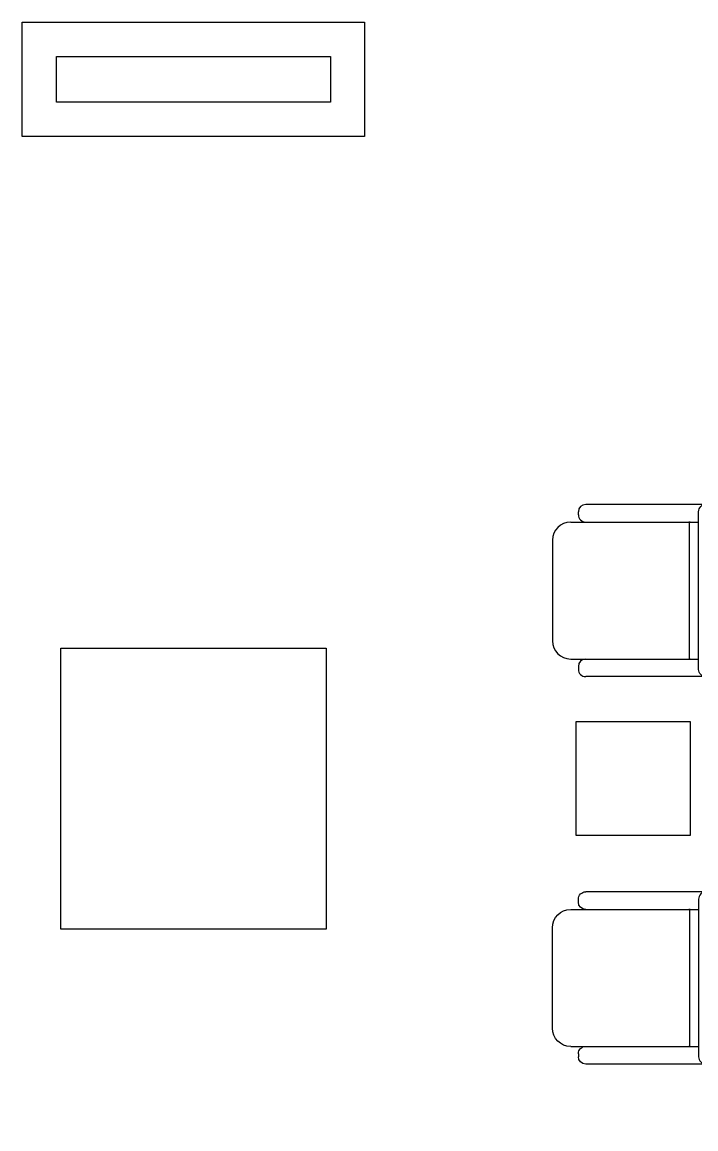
# Model space of a CAD drawing. Header units: millimetres. Extents: x 489570 to 664474, y -400689 to -233120.
# Drawn here: x 537165 to 540115, y -290987 to -286139 of the extents above; entities that cross this region are included whole.
import ezdxf
from ezdxf.lldxf.tags import DXFTag

# ---------------------------------------------------------------- set-up
doc = ezdxf.new("R2010")
doc.units = ezdxf.units.MM
doc.header["$LTSCALE"] = 10
doc.header["$MEASUREMENT"] = 0
for name, color, linetype in [('03AFP', 2, 'Continuous'), ('XREF WTC3 FPPP MAY09 1$0$DIMFUR-IN', 1, 'Continuous'), ('XREF WTC3 FPPP MAY09 1$0$PAR-low', 8, 'Continuous')]:
    doc.layers.add(name, color=color, linetype=linetype)
tags = doc.linetypes.add('XREF WTC3 FPPP MAY09 1$0$HIDDEN', pattern=[0.375, 0.25, -0.125]).pattern_tags.tags
tags[6:7] = [DXFTag(74, 4), DXFTag(75, 0), DXFTag(340, '0'), DXFTag(46, 1.0), DXFTag(50, 0.0), DXFTag(44, 0.0), DXFTag(45, 0.0)]
tags[4:5] = [DXFTag(74, 4), DXFTag(75, 0), DXFTag(340, '0'), DXFTag(46, 1.0), DXFTag(50, 0.0), DXFTag(44, 0.0), DXFTag(45, 0.0)]

# ---------------------------------------------------------------- blocks, each defined once
blk = doc.blocks.new('XREF WTC3 FPPP MAY09 1$0$SF1')
at = {"layer": '03AFP', "linetype": 'ByBlock'}
for p, q in [((-391.6241972665302, 631.6888661401754), (70.45805354398908, 315.334207930151)), ((-391.6241972665302, 631.6888661401754), (70.45805354404729, 315.3342079301801)), ((129.7090409928933, 368.3466099623911), (-293.6096048883046, 658.1626011560584)), ((-730.5752639174461, 136.6008190048742), (-268.4932166567305, -179.7536998491705)), ((-296.482630689512, -254.1686646411399), (-719.8012765707099, 35.64732655255648))]:
    blk.add_line(p, q, dxfattribs=at)
at = {"layer": '03AFP'}
for p, q in [((-345.5570929666283, 638.9310072362277), (-338.0916943805641, 649.8353138185339)), ((-720.6631653220975, 91.03372262710764), (-728.1285639082198, 80.12941604481603))]:
    blk.add_line(p, q, dxfattribs=at)
at = {"layer": '03AFP', "linetype": 'ByBlock'}
for points in [[(-502.8292174471426, 610.870508440712), (-751.3934822615702, 247.8060427350574, 0.4142135623715393), (-730.5752639174461, 136.6008190048451)], [(37.41218060156098, 337.9583529208758, -0.008705121119870958), (35.87889107281808, 335.6329216517479), (39.02549497794826, 340.228996902064, -0.008705121120053175), (37.41218060150277, 337.9583529208903)], [(37.41218060156098, 337.9583529208758, 0.008705121119870958), (39.02549497800646, 340.2289969020494), (35.87889107275987, 335.6329216517624, 0.008705121120053175), (37.41218060150277, 337.9583529208903)], [(-301.5390895991586, -157.1295548584894, 0.008705121119870958), (-299.9257752227713, -154.8589108773158), (35.87889107275987, 335.6329216517333, 0.008705121120053175), (37.41218060150277, 337.9583529208612)], [(-301.5390895991586, -157.1295548584894, -0.00870512111987096), (-303.0723791279597, -159.4549861276028), (-299.9257752227713, -154.8589108772867, -0.008705121120053175), (-301.5390895992168, -157.1295548584603)]]:
    blk.add_lwpolyline(points, format="xyb", dxfattribs=at)
blk.add_lwpolyline([(186.691147425794, 329.3350383795187, -0.4142135623436595), (195.0184347644099, 284.8529488864879), (-195.0184347643517, -284.8529488864879, -0.414213562373083), (-239.5005242566112, -293.1802362240123), (-285.7087289827177, -261.5447843386355, -0.4142135623730985), (-294.0360163202276, -217.0626948463614), (96.00085320824292, 352.6432029268908, -0.4142135623928075), (140.4829426997458, 360.97049026491)], format="xyb", close=True, dxfattribs=at)
blk.add_arc((-436.8174964099308, 565.677005747275), 79.9999999999941, 55.60334830721142, 145.6033483055814, dxfattribs=at)
at = {"layer": '03AFP'}
for centre, start, end in [((-319.1524045517435, 620.8536061588529), 145.6033483055814, 235.6033483072114), ((-311.6870059656794, 631.7579127411591), 55.60334830721142, 145.6033483055814), ((-694.2584769072128, 72.95632154973282), 55.60334830721142, 145.6033483055814), ((-701.7238754933351, 62.05201496744121), 145.6033483055814, 235.6033483072114)]:
    blk.add_arc(centre, 31.99999999999997, start, end, dxfattribs=at)

msp = doc.modelspace()

# ---------------------------------------------------------------- linework, layer by layer
at = {"layer": '03AFP'}
for points in [[(538495.7630681762, -290111.7888368065), (537334.1354319252, -290111.7888368065), (537334.1354319252, -288881.6967324436), (538495.7630681762, -288881.6967324436)], [(540090.7329196262, -289701.899209106), (539590.7329196262, -289701.899209106), (539590.7329196262, -289201.899209106), (540090.7329196262, -289201.899209106)]]:
    msp.add_lwpolyline(points, close=True, dxfattribs=at)
at = {"layer": 'XREF WTC3 FPPP MAY09 1$0$DIMFUR-IN', "color": 1}
msp.add_lwpolyline([(538664.9461420686, -286139.2161540768), (538664.9461420686, -286639.6105746662), (537164.9523580328, -286639.6105746662), (537164.9523580328, -286139.2161540768)], close=True, dxfattribs=at)
at = {"layer": 'XREF WTC3 FPPP MAY09 1$0$DIMFUR-IN', "color": 1, "linetype": 'XREF WTC3 FPPP MAY09 1$0$HIDDEN'}
msp.add_lwpolyline([(538514.9461420686, -286289.2161540768), (538514.9461420686, -286489.6105746662), (537314.9523580328, -286489.6105746662), (537314.9523580328, -286289.2161540768)], close=True, dxfattribs=at)

# ---------------------------------------------------------------- block references
at = {"layer": 'XREF WTC3 FPPP MAY09 1$0$PAR-low', "rotation": 34.39665169290633}
msp.add_blockref('XREF WTC3 FPPP MAY09 1$0$SF1', (540247.2275559722, -288628.9747895601), dxfattribs=at)
at = {"layer": 'XREF WTC3 FPPP MAY09 1$0$PAR-low', "xscale": -1, "rotation": 145.6033483070937}
msp.add_blockref('XREF WTC3 FPPP MAY09 1$0$SF1', (540247.2275559722, -290325.9047784394), dxfattribs=at)

doc.saveas('drawing.dxf')
